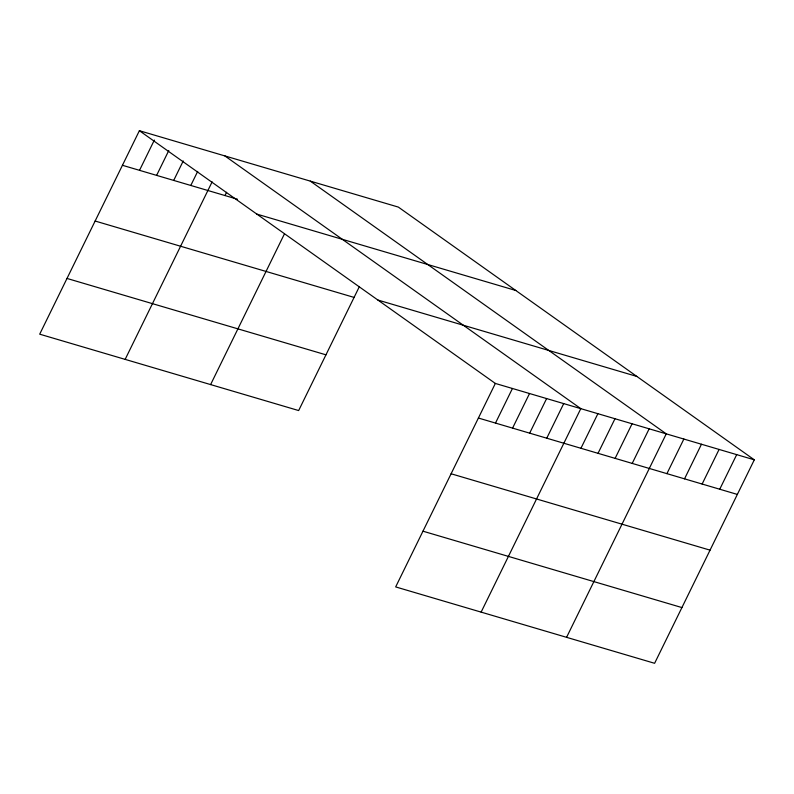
<?xml version="1.0" encoding="UTF-8"?>
<svg xmlns="http://www.w3.org/2000/svg" width="794" height="794" viewBox="0 0 794 794"><rect width="100%" height="100%" fill="white"/><g stroke="black" fill="none" stroke-linecap="round" stroke-linejoin="round"><path stroke-width="1.19" d="M754.3 459.825L495.347 383.442L395.67 586.915L654.613 663.298L754.3 459.825L398.33 207.085L139.387 130.702L39.7 334.175L298.653 410.558L359.434 286.485M139.526 170.333L154.354 140.062M156.617 175.375L168.794 150.513M173.707 180.417L183.235 160.964M190.798 185.459L197.686 171.405M125.154 359.384L212.127 181.856M224.98 195.542L226.568 192.297M210.608 384.594L284.242 234.29M495.486 423.073L512.438 388.474M512.577 428.115L529.529 393.516M529.667 433.157L546.619 398.558M546.758 438.199L563.71 403.6M481.124 612.124L580.801 408.642L224.841 155.902M580.94 448.282L597.892 413.684M598.031 453.324L614.983 418.726M615.122 458.366L632.074 423.768M632.213 463.408L649.164 428.81M566.579 637.334L666.255 433.852L310.295 181.111M666.92 473.641L683.862 439.052M684.527 478.842L701.469 444.243M702.134 484.032L719.086 449.434M719.741 489.233L736.693 454.634M122.435 165.291L237.515 199.244M256.849 214.102L515.802 290.485M377.875 300.033L636.828 376.425M95.131 221.03L354.084 297.413M67.004 278.446L325.957 354.829M478.395 418.031L737.348 494.424M451.101 473.77L710.044 550.153M422.964 531.186L681.917 607.569M139.387 130.702L495.347 383.442"/></g></svg>
